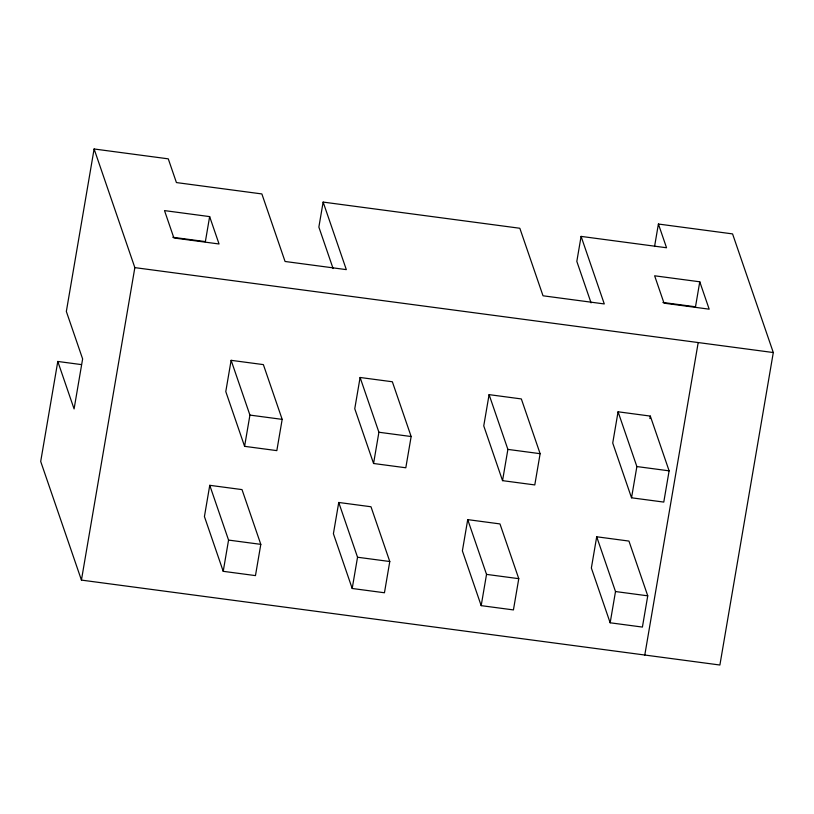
<?xml version="1.0" encoding="UTF-8"?>
<svg xmlns="http://www.w3.org/2000/svg" width="814" height="814" viewBox="0 0 814 814"><rect width="100%" height="100%" fill="white"/><g stroke="black" fill="none" stroke-linecap="round" stroke-linejoin="round"><path stroke-width="1.22" d="M81.359 364.591L57.794 361.457L40.7 461.457L81.431 580.097L719.891 665.018L773.3 352.543L732.569 233.903L658.404 224.033L654.558 246.53M658.404 224.033L666.544 247.761L581.094 236.396L604.283 303.937L543.019 295.787L519.831 228.256L323.138 202.086L346.326 269.627L285.063 261.477L261.874 193.936L176.424 182.57L168.274 158.842L94.109 148.982L66.341 311.467L82.631 358.923L74.084 408.923L57.794 361.457M81.431 580.097L134.849 267.623L94.109 148.982M209.646 216.605L219.047 243.986L173.901 237.983L164.509 210.602L209.646 216.605L205.372 241.605L172.772 237.271M209.758 485.317L204.426 516.564L223.219 571.326L255.464 575.61L260.806 544.363L242.012 489.601L209.758 485.317L228.561 540.079L223.219 571.326M231.125 360.327L225.783 391.575L244.587 446.337L276.831 450.62L282.173 419.373L263.37 364.611L231.125 360.327L249.929 415.089L244.587 446.337M323.138 202.086L318.864 227.086L333.099 268.559M338.746 502.472L333.404 533.719L352.197 588.481L384.452 592.765L389.784 561.518L370.991 506.756L338.746 502.472L357.539 557.234L352.197 588.481M360.103 377.482L354.762 408.73L373.565 463.492L405.81 467.775L411.151 436.528L392.348 381.766L360.103 377.482L378.907 432.244L373.565 463.492M467.724 519.627L462.383 550.875L481.186 605.636L513.431 609.92L518.772 578.673L499.969 523.921L467.724 519.627L486.528 574.389L481.186 605.636M489.092 394.637L483.75 425.885L502.543 480.647L534.788 484.93L540.13 453.683L521.336 398.931L489.092 394.637L507.885 449.399L502.543 480.647M581.094 236.396L576.821 261.396L591.066 302.869M596.703 536.782L591.361 568.03L610.164 622.791L642.409 627.075L647.751 595.828L628.947 541.076L596.703 536.782L615.506 591.544L610.164 622.791M618.07 411.792L612.728 443.04L631.532 497.802L663.776 502.085L669.118 470.838L650.315 416.086L618.07 411.792L636.874 466.554L631.532 497.802M649.887 418.579L650.315 416.086M699.775 281.797L709.177 309.178L664.031 303.174L654.629 275.793L699.775 281.797L695.502 306.797L662.901 302.462M644.79 655.036L698.198 342.562M134.849 267.623L773.3 352.543M249.929 415.089L282.173 419.373M378.907 432.244L411.151 436.528M507.885 449.399L540.13 453.683M636.874 466.554L669.118 470.838M228.561 540.079L260.806 544.363M357.539 557.234L389.784 561.518M486.528 574.389L518.772 578.673M615.506 591.544L647.751 595.828"/></g></svg>
